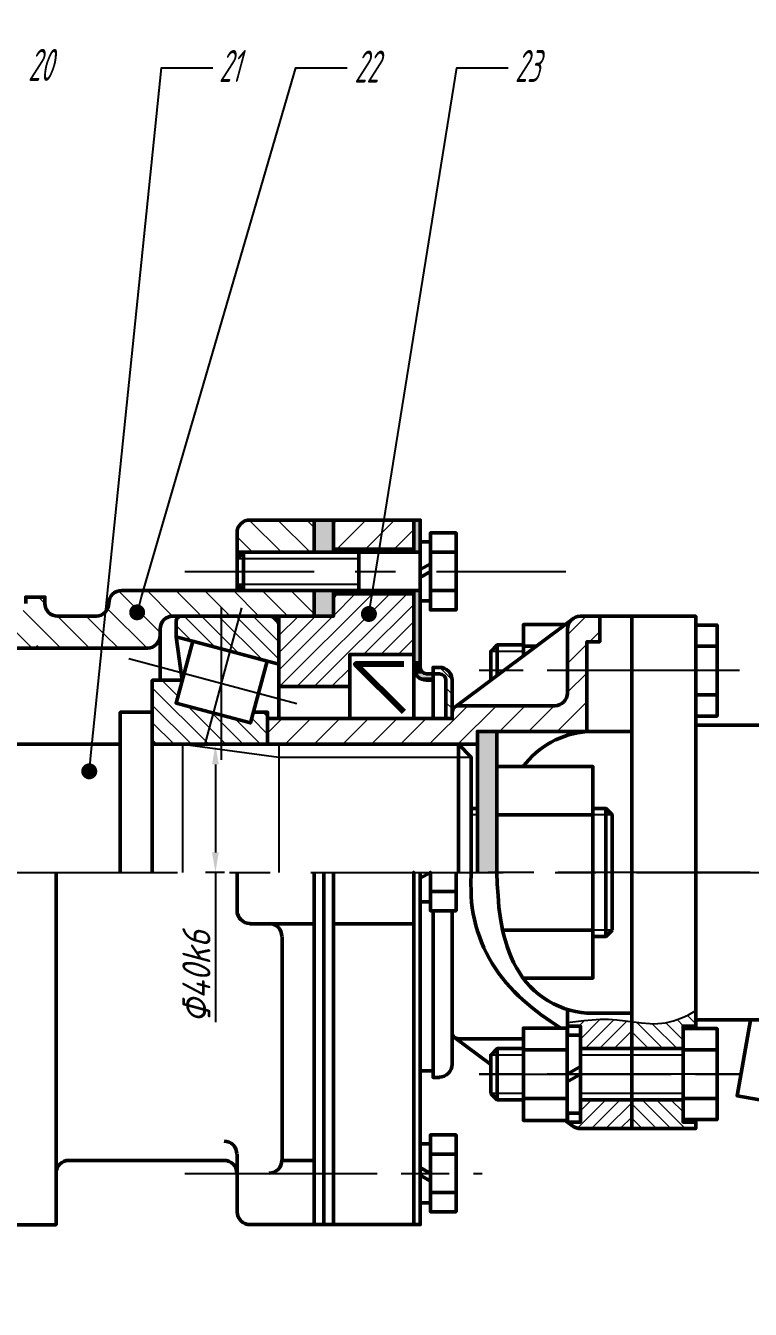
# Model space of a CAD drawing. Header units: millimetres. Extents: x 170 to 1359, y 181 to 1022.
# Drawn here: x 788.1 to 878.5, y 748.5 to 908.8 of the extents above; entities that cross this region are included whole.
import ezdxf

# ---------------------------------------------------------------- set-up
doc = ezdxf.new("R2010")
doc.units = ezdxf.units.MM
doc.linetypes.add('ACAD_ISO08W100', pattern=[36, 24, -3, 6, -3])
doc.layers.get('Defpoints').update_dxf_attribs({"lineweight": 35})
for name, color, linetype, lineweight in [('中心线', 1, 'ACAD_ISO08W100', 35), ('剖面线', 6, 'Continuous', 35), ('尺寸', 4, 'Continuous', 25), ('粗实线', 7, 'Continuous', 50), ('细实线', 7, 'Continuous', 20)]:
    doc.layers.add(name, color=color, linetype=linetype, lineweight=lineweight)
doc.layers.add('尺寸标注', color=4, linetype='Continuous')
doc.styles.get("Standard").update_dxf_attribs({"font": 'arial.ttf'})
doc.styles.add('工程字', font='gbenor.shx', dxfattribs={"width": 0.65, "oblique": 15, "height": 5, "bigfont": 'gbcbig.shx'})
doc.styles.add('工程字-35', font='gbeitc.shx', dxfattribs={"height": 3.5, "bigfont": 'gbcbig.shx'})
doc.dimstyles.new('ISO-25', dxfattribs={"dimtxt": 2.5, "dimasz": 2.5, "dimexe": 1.25, "dimexo": 0.625, "dimtad": 1, "dimtxsty": 'Standard', "dimcen": 2.5, "dimadec": 0, "dimazin": 0, "dimtfac": 1, "dimtmove": 0, "dimatfit": 3, "dimfxl": 1, "dimarcsym": 0})
pattern_1 = [(135, (-1791.813, 96.2428), (-1.7960512, -1.7960512), [])]
pattern_2 = [(45, (-1791.813, 96.2428), (-1.7960512, 1.7960512), [])]
pattern_3 = [(135, (-1791.8129, 96.2428), (-1.0776307, -1.0776307), [])]
pattern_4 = [(135, (-1791.8129, 96.2428), (-0.8980256, -0.8980256), [])]
pattern_5 = [(45, (-1791.8129, 96.2428), (-0.8980256, 0.8980256), [])]

# ---------------------------------------------------------------- blocks, each defined once
blk = doc.blocks.new('*D18')
at = {"layer": 'Defpoints', "color": 0, "transparency": 16777216}
for p in [(811.75, 819.08), (813.5, 819.08), (813.5, 803.08)]:
    blk.add_point(p, dxfattribs=at)
at = {"layer": '尺寸', "color": 0, "lineweight": -2, "transparency": 16777216}
for p, q in [((812.88, 819.08), (810.5, 819.08)), ((811.75, 816.58), (811.75, 805.58)), ((812.88, 803.08), (810.5, 803.08)), ((811.75, 803.08), (811.75, 784.38))]:
    blk.add_line(p, q, dxfattribs=at)
at = {"layer": '尺寸', "color": 0, "transparency": 16777216}
for points in [[(811.33, 816.58), (812.17, 816.58), (811.75, 819.08)], [(811.33, 805.58), (812.17, 805.58), (811.75, 803.08)]]:
    blk.add_solid(points, dxfattribs=at)
at = {"layer": '尺寸', "color": 0, "lineweight": 20, "transparency": 16777216, "insert": (809.38, 790.03), "char_height": 3.5, "attachment_point": 5, "rotation": 90, "style": '工程字-35'}
blk.add_mtext('Φ40k6', dxfattribs=at)
blk = doc.blocks.new('*D20')
at = {"layer": 'Defpoints', "color": 0, "transparency": 16777216}
for p in [(1244.78, 973.48), (280.07, 859.57), (1244.78, 748.52)]:
    blk.add_point(p, dxfattribs=at)
at = {"layer": '尺寸标注', "color": 0, "lineweight": -2, "transparency": 16777216}
for p, q in [((280.07, 860.19), (280.07, 974.73)), ((1244.78, 749.15), (1244.78, 974.73)), ((282.57, 973.48), (1242.28, 973.48))]:
    blk.add_line(p, q, dxfattribs=at)
at = {"layer": '尺寸标注', "color": 0, "transparency": 16777216}
for points in [[(282.57, 973.9), (282.57, 973.06), (280.07, 973.48)], [(1242.28, 973.9), (1242.28, 973.06), (1244.78, 973.48)]]:
    blk.add_solid(points, dxfattribs=at)
at = {"layer": '尺寸标注', "color": 0, "lineweight": 20, "transparency": 16777216, "insert": (762.42, 975.86), "char_height": 3.5, "attachment_point": 5, "style": '工程字-35'}
blk.add_mtext('2105', dxfattribs=at)

msp = doc.modelspace()

# ---------------------------------------------------------------- hatches: boundary and pattern name
at = {"layer": '剖面线', "lineweight": 20}
h = msp.add_hatch(dxfattribs=at)
h.set_pattern_fill('ANSI31', color=256, scale=0.8, angle=90)
h.set_pattern_definition(pattern_1)
h.paths.add_polyline_path([(824.068, 847.042), (824.033, 847.077), (816.067, 847.077, 0.4368627), (814.464, 845.474), (814.464, 843.068), (824.068, 843.068)])
h = msp.add_hatch(dxfattribs=at)
h.set_pattern_fill('ANSI31', color=256, scale=0.8)
h.set_pattern_definition(pattern_2)
h.paths.add_polyline_path([(826.474, 847.077), (826.474, 843.469), (832.219, 843.469), (832.799, 847.077)])
h.paths.add_polyline_path([(836.427, 843.469), (836.514, 843.574), (836.514, 847.077), (832.836, 847.077), (832.792, 847.033), (832.219, 843.469)])
h = msp.add_hatch(dxfattribs=at)
h.set_pattern_fill('ANSI31', color=256, scale=0.8, angle=90)
h.set_pattern_definition(pattern_1)
h.paths.add_polyline_path([(738.499, 838.275), (731.266, 838.275), (730.481, 838.275), (721.679, 838.275), (721.679, 835.085), (727.198, 835.085, -0.0144898), (727.265, 835.085), (736.407, 835.085)])
h.paths.add_polyline_path([(747.254, 836.729, 0.413845), (745.681, 838.275), (740.87, 838.275), (738.499, 838.275), (736.407, 835.085), (738.238, 835.085), (739.247, 835.085, -0.4142136), (740.87, 833.481), (740.87, 832.708, 0.4080058), (742.474, 831.076), (756.249, 831.076), (757.378, 837.473), (755.268, 837.473), (755.268, 836.671, -0.382263), (753.664, 835.085), (748.896, 835.085, -0.4190264)])
h.paths.add_polyline_path([(763.463, 835.085), (759.285, 835.085, -0.4110162), (757.674, 836.671), (757.674, 837.468), (757.672, 837.473), (757.378, 837.473), (756.249, 831.076), (762.756, 831.076)])
h.paths.add_polyline_path([(772.873, 835.085), (763.463, 835.085), (762.756, 831.076), (772.873, 831.076)])
h.paths.add_polyline_path([(782.313, 834.919), (782.147, 835.085), (772.873, 835.085), (772.873, 831.076), (782.991, 831.076)])
h.paths.add_polyline_path([(785.535, 835.085), (782.283, 835.085), (782.991, 831.076), (786.243, 831.076)])
h.paths.add_polyline_path([(788.369, 837.473), (788.073, 837.473), (788.073, 836.671, -0.3831156), (786.47, 835.085), (785.535, 835.085), (786.243, 831.076), (789.498, 831.076)])
h.paths.add_polyline_path([(798.059, 835.654, -0.210119), (796.876, 835.085), (792.065, 835.085, -0.4142136), (790.479, 836.658), (790.479, 837.473), (788.369, 837.473), (789.445, 831.377), (789.747, 831.076), (797.589, 831.076)])
h = msp.add_hatch(dxfattribs=at)
h.set_pattern_fill('ANSI31', color=256, scale=0.8, angle=90)
h.set_pattern_definition(pattern_1)
h.paths.add_polyline_path([(824.068, 838.275), (814.464, 838.275), (800.066, 838.275, 0.4213786), (798.451, 836.729, -0.1810283), (798.059, 835.654), (797.589, 831.076), (803.273, 831.076, 0.381781), (804.877, 832.708), (804.877, 833.481, -0.4445687), (806.463, 835.085), (807.509, 835.085), (818.473, 835.085), (824.068, 835.085)])
h = msp.add_hatch(dxfattribs=at)
h.set_pattern_fill('ANSI31', color=256, scale=0.48)
h.set_pattern_definition([(45, (-1791.8129, 96.2428), (-1.0776307, 1.0776307), [])])
h.paths.add_polyline_path([(836.514, 837.874), (826.474, 837.874), (826.474, 835.085), (824.068, 835.085), (819.676, 835.085), (819.676, 826.282), (828.513, 826.282), (828.513, 830.291), (836.514, 830.291)])
h = msp.add_hatch(dxfattribs=at)
h.set_pattern_fill('ANSI31', color=256, scale=0.48, angle=90)
h.set_pattern_definition(pattern_3)
h.paths.add_polyline_path([(812.459, 835.085), (807.509, 835.085), (807.474, 835.085, 0.4233112), (806.864, 834.44), (806.864, 832.505), (812.459, 831.005)])
h.paths.add_polyline_path([(814.728, 835.085), (812.459, 835.085), (812.459, 831.005), (813.555, 830.711)])
h.paths.add_polyline_path([(819.676, 833.891, 0.4142136), (818.482, 835.085), (814.728, 835.085), (813.555, 830.711), (819.676, 829.071)])
h = msp.add_hatch(dxfattribs=at)
h.set_pattern_fill('ANSI31', color=256, scale=0.8)
h.set_pattern_definition(pattern_2)
h.paths.add_polyline_path([(844.462, 820.687), (856.42, 820.687), (858.111, 820.687), (858.111, 828.287), (855.705, 828.287), (855.705, 825.48, -0.3928049), (854.119, 823.894), (842.109, 823.894, 0.4174182), (841.307, 823.071), (841.307, 822.29), (840.523, 822.29), (818.264, 822.29), (818.264, 819.083), (819.676, 819.083), (842.074, 819.083), (844.358, 819.083), (844.462, 819.188)])
h.paths.add_polyline_path([(858.111, 831.895), (859.714, 831.895), (859.714, 835.085), (857.309, 835.085, 0.1384447), (856.468, 834.844), (856.24, 834.673, 0.2139727), (855.705, 833.469), (855.705, 833.167), (855.705, 828.287), (858.111, 828.287)])
h = msp.add_hatch(dxfattribs=at)
h.set_pattern_fill('ANSI31', color=256, scale=0.4, angle=90)
h.set_pattern_definition(pattern_4)
h.paths.add_polyline_path([(839.721, 828.688), (838.919, 828.688), (838.919, 827.886), (839.709, 827.886, -0.4142136), (840.523, 827.084), (840.523, 822.29), (841.307, 822.29), (841.307, 827.084, 0.4196678)])
h = msp.add_hatch(dxfattribs=at)
h.set_pattern_fill('ANSI31', color=256, scale=0.48, angle=90)
h.set_pattern_definition(pattern_3)
h.paths.add_polyline_path([(811.484, 822.987), (811.483, 822.988), (806.846, 824.225), (807.613, 827.084), (803.866, 827.084), (803.866, 819.083), (810.437, 819.083)])
h.paths.add_polyline_path([(812.459, 822.727), (811.484, 822.987), (810.437, 819.083), (812.459, 819.083)])
h.paths.add_polyline_path([(818.264, 823.092), (816.48, 823.092), (816.12, 821.75), (812.459, 822.727), (812.459, 819.083), (812.79, 819.083), (818.264, 819.083)])
h = msp.add_hatch(dxfattribs=at)
h.set_pattern_fill('ANSI31', color=256, scale=0.4, angle=90)
h.set_pattern_definition(pattern_4)
h.paths.add_polyline_path([(870.121, 783.89), (871.707, 783.89), (871.707, 785.825), (870.783, 785.319), (870.33, 785.093), (869.859, 784.901), (869.389, 784.709), (868.918, 784.552), (868.43, 784.413), (867.942, 784.308), (867.454, 784.239), (866.966, 784.204), (866.46, 784.186), (865.955, 784.204), (864.944, 784.291), (863.915, 784.413), (863.706, 784.445), (863.706, 781.084), (870.121, 781.084)])
h.paths.add_polyline_path([(870.121, 774.686), (863.706, 774.686), (863.706, 771.096), (871.707, 771.096), (871.707, 771.897), (870.121, 771.897)])
h = msp.add_hatch(dxfattribs=at)
h.set_pattern_fill('ANSI31', color=256, scale=0.4)
h.set_pattern_definition(pattern_5)
h.paths.add_polyline_path([(863.706, 784.445), (862.887, 784.57), (861.841, 784.692), (860.813, 784.744), (859.784, 784.744), (858.773, 784.692), (857.745, 784.605), (855.705, 784.361), (855.705, 783.89), (857.309, 783.89), (857.309, 781.084), (863.706, 781.084)])
h = msp.add_hatch(dxfattribs=at)
h.set_pattern_fill('ANSI31', color=256, scale=0.4)
h.set_pattern_definition(pattern_5)
h.paths.add_polyline_path([(863.706, 774.686), (857.309, 774.686), (857.309, 771.897), (855.702, 771.893), (856.349, 771.41, 0.1597551), (857.326, 771.096), (863.706, 771.096)])
at = {"layer": '尺寸', "transparency": 33554559}
h = msp.add_hatch(color=256, dxfattribs=at)
h.paths.add_polyline_path([(837.333, 828.548), (836.531, 828.548), (837.368, 828.409)], flags=0)
h.paths.add_polyline_path([(836.531, 828.548), (837.368, 828.409), (836.531, 828.409)], flags=0)
h.paths.add_polyline_path([(837.368, 828.409), (836.531, 828.409), (837.368, 828.409)], flags=0)
h.paths.add_polyline_path([(836.531, 828.409), (837.368, 828.409), (837.368, 828.409)], flags=0)

# ---------------------------------------------------------------- linework, layer by layer
at = {"layer": '中心线', "lineweight": 25}
for points in [[(807.944, 840.68), (824.086, 840.68)], [(829.175, 840.68), (834.248, 840.68)], [(839.338, 840.68), (855.479, 840.68)], [(815.004, 836.113), (810.437, 819.083)], [(812.459, 836.2), (812.459, 817.131)], [(821.907, 824.138), (800.937, 829.751)], [(877.163, 828.287), (844.654, 828.287)], [(783.036, 803.081), (808.433, 803.081)], [(813.505, 803.081), (818.577, 803.081)], [(823.667, 803.081), (849.064, 803.081)], [(878.505, 803.081), (845.805, 803.081)], [(854.137, 803.081), (859.226, 803.081)], [(864.299, 803.081), (893.635, 803.081)], [(807.944, 765.5), (845.055, 765.5)]]:
    msp.add_lwpolyline(points, dxfattribs=at)
msp.add_lwpolyline([(844.654, 777.894), (877.163, 777.894)], close=True, dxfattribs=at)
at = {"layer": '剖面线', "lineweight": 25}
for points in [[(832.792, 847.033), (832.836, 847.077)], [(804.912, 833.865), (804.893, 833.883)], [(814.22, 833.185), (814.219, 833.185)], [(789.747, 831.076), (789.445, 831.377)], [(803.953, 831.232), (803.924, 831.261)], [(809.008, 831.93), (809.007, 831.931)], [(811.936, 831.145), (811.936, 831.145)], [(813.766, 831.494), (813.766, 831.495)], [(817.828, 829.559), (817.818, 829.569)], [(840.07, 827.799), (840.06, 827.808)], [(841.15, 827.816), (841.129, 827.837)], [(811.484, 822.987), (811.483, 822.988)], [(816.312, 822.465), (816.311, 822.465)], [(814.431, 822.201), (814.429, 822.203)], [(810.577, 819.589), (810.574, 819.592)], [(862.013, 784.672), (862.015, 784.674)], [(863.613, 784.459), (863.619, 784.465)]]:
    msp.add_lwpolyline(points, dxfattribs=at)
at = {"layer": '尺寸', "lineweight": 25}
for points in [[(796.109, 816.695), (796.213, 817.689), (805.034, 903.554), (811.431, 903.554)], [(802.262, 836.514), (802.541, 837.49), (821.802, 903.554), (828.199, 903.554)], [(831.075, 836.34), (831.232, 837.333), (841.883, 903.554), (848.28, 903.554)], [(824.068, 847.042), (824.033, 847.077)], [(836.427, 843.469), (836.514, 843.574)], [(844.358, 819.083), (844.462, 819.188)], [(807.666, 803.081), (807.666, 819.083), (819.676, 817.479), (843.661, 817.479)], [(819.676, 819.083), (819.676, 817.479), (819.676, 803.081)], [(844.462, 810.28), (843.661, 810.28)]]:
    msp.add_lwpolyline(points, dxfattribs=at)
at = {"layer": '尺寸', "lineweight": 0, "transparency": 33554559}
for points in [[(826.474, 847.077), (824.068, 847.077), (826.474, 843.068)], [(824.068, 847.077), (826.474, 843.068), (824.068, 843.068)], [(837.316, 847.077), (836.514, 847.077), (837.316, 843.068)], [(836.514, 847.077), (837.316, 843.068), (836.514, 843.068)], [(826.474, 838.275), (824.068, 838.275), (826.474, 835.085)], [(824.068, 838.275), (826.474, 835.085), (824.068, 835.085)], [(837.316, 838.275), (836.514, 838.275), (837.316, 829.489)], [(836.514, 838.275), (837.316, 829.489), (836.514, 829.489)], [(801.024, 835.834), (800.99, 835.59), (801.983, 835.555)], [(800.99, 835.59), (801.983, 835.555), (801.007, 835.329)], [(801.983, 835.555), (801.007, 835.329), (801.112, 835.085)], [(801.983, 835.555), (801.129, 836.078), (801.024, 835.834)], [(801.112, 835.085), (801.251, 834.876), (801.983, 835.555)], [(801.286, 836.287), (801.983, 835.555), (801.129, 836.078)], [(801.251, 834.876), (801.983, 835.555), (801.46, 834.701)], [(801.495, 836.444), (801.286, 836.287), (801.983, 835.555)], [(801.983, 835.555), (801.46, 834.701), (801.704, 834.597)], [(801.983, 835.555), (801.739, 836.532), (801.495, 836.444)], [(801.704, 834.597), (801.966, 834.562), (801.983, 835.555)], [(802.001, 836.566), (801.983, 835.555), (801.739, 836.532)], [(801.966, 834.562), (801.983, 835.555), (802.227, 834.597)], [(802.262, 836.514), (802.001, 836.566), (801.983, 835.555)], [(801.983, 835.555), (802.506, 836.409), (802.262, 836.514)], [(802.698, 836.253), (801.983, 835.555), (802.506, 836.409)], [(802.855, 836.043), (802.698, 836.253), (801.983, 835.555)], [(801.983, 835.555), (802.959, 835.799), (802.855, 836.043)], [(802.977, 835.538), (801.983, 835.555), (802.959, 835.799)], [(801.983, 835.555), (802.227, 834.597), (802.471, 834.684)], [(802.471, 834.684), (802.68, 834.841), (801.983, 835.555)], [(802.68, 834.841), (801.983, 835.555), (802.837, 835.05)], [(801.983, 835.555), (802.837, 835.05), (802.942, 835.276)], [(802.942, 835.276), (802.977, 835.538), (801.983, 835.555)], [(829.925, 835.521), (829.908, 835.259), (830.919, 835.364)], [(829.908, 835.259), (830.919, 835.364), (829.977, 834.998)], [(830.919, 835.364), (829.995, 835.765), (829.925, 835.521)], [(830.919, 835.364), (829.977, 834.998), (830.099, 834.771)], [(830.134, 835.991), (830.919, 835.364), (829.995, 835.765)], [(830.099, 834.771), (830.274, 834.579), (830.919, 835.364)], [(830.326, 836.165), (830.134, 835.991), (830.919, 835.364)], [(830.274, 834.579), (830.919, 835.364), (830.5, 834.44)], [(830.919, 835.364), (830.552, 836.287), (830.326, 836.165)], [(830.919, 835.364), (830.5, 834.44), (830.744, 834.37)], [(830.814, 836.357), (830.919, 835.364), (830.552, 836.287)], [(830.744, 834.37), (831.006, 834.37), (830.919, 835.364)], [(831.075, 836.34), (830.814, 836.357), (830.919, 835.364)], [(830.919, 835.364), (831.319, 836.27), (831.075, 836.34)], [(831.546, 836.131), (830.919, 835.364), (831.319, 836.27)], [(831.72, 835.939), (831.546, 836.131), (830.919, 835.364)], [(830.919, 835.364), (831.842, 835.712), (831.72, 835.939)], [(831.912, 835.468), (830.919, 835.364), (831.842, 835.712)], [(831.895, 835.207), (831.912, 835.468), (830.919, 835.364)], [(831.006, 834.37), (830.919, 835.364), (831.267, 834.422)], [(830.919, 835.364), (831.267, 834.422), (831.494, 834.544)], [(831.494, 834.544), (831.685, 834.719), (830.919, 835.364)], [(831.685, 834.719), (830.919, 835.364), (831.825, 834.945)], [(830.919, 835.364), (831.825, 834.945), (831.895, 835.207)], [(837.316, 829.489), (836.514, 829.489), (837.316, 828.688)], [(836.514, 829.489), (837.316, 828.688), (836.514, 828.688)], [(837.316, 828.688), (836.514, 828.688), (837.333, 828.548)], [(836.514, 828.688), (837.333, 828.548), (836.531, 828.548)], [(837.368, 828.409), (836.531, 828.409), (837.42, 828.287)], [(836.531, 828.409), (837.42, 828.287), (836.566, 828.287)], [(837.42, 828.287), (836.566, 828.287), (837.507, 828.165)], [(836.566, 828.287), (837.507, 828.165), (836.601, 828.165)], [(837.507, 828.165), (836.601, 828.165), (837.542, 828.147)], [(836.601, 828.165), (837.542, 828.147), (836.618, 828.147)], [(837.542, 828.147), (836.618, 828.147), (837.595, 828.077)], [(836.618, 828.147), (837.595, 828.077), (836.636, 828.077)], [(837.595, 828.077), (836.636, 828.077), (837.717, 827.99)], [(836.636, 828.077), (837.717, 827.99), (836.671, 827.99)], [(837.717, 827.99), (836.671, 827.99), (837.839, 827.938)], [(836.671, 827.99), (837.839, 827.938), (836.706, 827.938)], [(837.839, 827.938), (836.706, 827.938), (837.978, 827.903)], [(836.706, 827.938), (837.978, 827.903), (836.723, 827.903)], [(837.978, 827.903), (836.723, 827.903), (838.118, 827.886)], [(836.723, 827.903), (838.118, 827.886), (836.723, 827.886)], [(838.919, 827.886), (836.723, 827.886), (838.919, 827.659)], [(836.723, 827.886), (838.919, 827.659), (836.897, 827.659)], [(838.919, 827.659), (836.897, 827.659), (838.919, 827.467)], [(836.897, 827.659), (838.919, 827.467), (837.089, 827.467)], [(838.919, 827.467), (837.089, 827.467), (838.919, 827.293)], [(837.089, 827.467), (838.919, 827.293), (837.316, 827.293)], [(838.919, 827.293), (837.316, 827.293), (838.919, 827.189)], [(837.316, 827.293), (838.919, 827.189), (837.56, 827.189)], [(838.919, 827.189), (837.56, 827.189), (838.919, 827.119)], [(837.56, 827.189), (838.919, 827.119), (837.839, 827.119)], [(838.919, 827.119), (837.839, 827.119), (838.919, 827.084)], [(837.839, 827.119), (838.919, 827.084), (838.118, 827.084)], [(846.868, 820.687), (844.462, 820.687), (846.868, 816.294)], [(844.462, 820.687), (846.868, 816.294), (844.462, 816.294)], [(796.004, 815.702), (795.063, 816.068), (795.011, 815.806)], [(795.202, 816.294), (796.004, 815.702), (795.063, 816.068)], [(795.377, 816.486), (795.202, 816.294), (796.004, 815.702)], [(796.004, 815.702), (795.603, 816.625), (795.377, 816.486)], [(795.847, 816.695), (796.004, 815.702), (795.603, 816.625)], [(796.109, 816.695), (795.847, 816.695), (796.004, 815.702)], [(796.004, 815.702), (796.353, 816.643), (796.109, 816.695)], [(796.597, 816.521), (796.004, 815.702), (796.353, 816.643)], [(796.789, 816.346), (796.597, 816.521), (796.004, 815.702)], [(796.004, 815.702), (796.911, 816.12), (796.789, 816.346)], [(796.998, 815.858), (796.004, 815.702), (796.911, 816.12)], [(846.868, 816.294), (844.462, 816.294), (846.868, 811.082)], [(844.462, 816.294), (846.868, 811.082), (844.462, 811.082)], [(795.011, 815.806), (795.011, 815.545), (796.004, 815.702)], [(795.011, 815.545), (796.004, 815.702), (795.098, 815.301)], [(796.004, 815.702), (795.098, 815.301), (795.237, 815.074)], [(795.237, 815.074), (795.412, 814.9), (796.004, 815.702)], [(795.412, 814.9), (796.004, 815.702), (795.656, 814.778)], [(796.004, 815.702), (795.656, 814.778), (795.9, 814.708)], [(795.9, 814.708), (796.161, 814.725), (796.004, 815.702)], [(796.998, 815.597), (796.998, 815.858), (796.004, 815.702)], [(796.161, 814.725), (796.004, 815.702), (796.405, 814.795)], [(796.004, 815.702), (796.405, 814.795), (796.632, 814.935)], [(796.632, 814.935), (796.824, 815.126), (796.004, 815.702)], [(796.824, 815.126), (796.004, 815.702), (796.946, 815.353)], [(796.004, 815.702), (796.946, 815.353), (796.998, 815.597)], [(846.868, 811.082), (844.462, 811.082), (846.868, 803.081)], [(844.462, 811.082), (846.868, 803.081), (844.462, 803.081)]]:
    msp.add_solid(points, dxfattribs=at)
at = {"layer": '粗实线', "lineweight": 50}
for points in [[(815.266, 843.068), (837.316, 843.068), (837.316, 847.077), (836.514, 847.077), (836.514, 843.068)], [(836.514, 847.077), (816.067, 847.077)], [(824.068, 843.068), (824.068, 847.077)], [(826.474, 843.068), (826.474, 847.077)], [(837.316, 828.688), (837.316, 838.275), (814.464, 838.275), (814.464, 840.68), (814.464, 845.474)], [(837.316, 841.447), (837.316, 837.002), (838.588, 837.002), (838.588, 840.68), (838.588, 845.474), (841.795, 845.474), (841.795, 835.869), (838.588, 835.869), (838.588, 840.68), (837.316, 839.931)], [(826.474, 843.469), (836.514, 843.469)], [(837.316, 839.913), (837.316, 844.358), (838.588, 844.358)], [(815.266, 838.275), (815.266, 843.068), (814.464, 842.284)], [(814.464, 843.068), (829.663, 843.068), (829.663, 838.275)], [(837.316, 840.907), (838.588, 841.639)], [(841.795, 843.068), (838.588, 843.068)], [(804.877, 838.275), (800.066, 838.275), (814.464, 838.275), (815.266, 838.275), (814.464, 839.076)], [(838.588, 838.275), (841.795, 838.275), (841.795, 835.869), (841.795, 838.92)], [(790.479, 836.671), (790.479, 837.473), (788.073, 837.473), (788.073, 836.671)], [(806.463, 835.085), (807.509, 835.085), (818.473, 835.085), (826.474, 835.085), (826.474, 838.275), (826.474, 837.874), (836.514, 837.874)], [(826.474, 835.085), (824.068, 835.085), (824.068, 838.275)], [(836.514, 829.489), (836.514, 838.275)], [(806.864, 834.44), (806.864, 832.505), (819.676, 829.071)], [(863.706, 835.085), (863.706, 820.687), (856.42, 820.687), (844.462, 820.687), (844.462, 819.083), (842.074, 819.083), (819.676, 819.083)], [(828.513, 830.291), (828.513, 826.282), (819.676, 826.282), (819.676, 835.085)], [(819.676, 822.29), (819.676, 833.882), (819.676, 831.076)], [(856.468, 834.844), (841.631, 823.733)], [(871.707, 823.092), (871.707, 835.085), (863.706, 835.085), (857.309, 835.085), (863.706, 835.085), (857.309, 835.085), (859.714, 835.085), (859.714, 831.895), (858.111, 831.895), (858.111, 820.687), (856.96, 820.512), (856.403, 820.39), (855.827, 820.251), (855.27, 820.077), (854.729, 819.85), (854.189, 819.623), (853.666, 819.345), (853.16, 819.048), (852.655, 818.734), (852.184, 818.386), (851.731, 818.002), (851.295, 817.601), (850.894, 817.183), (850.511, 816.747), (850.162, 816.294)], [(850.197, 830.152), (850.197, 834.039), (855.394, 834.039)], [(871.707, 833.969), (871.707, 835.085), (867.715, 835.085), (863.706, 835.085), (863.706, 831.494), (863.706, 771.096), (871.707, 771.096), (871.707, 772.211)], [(912.617, 821.489), (871.707, 821.489), (871.707, 822.604), (874.356, 822.604), (874.356, 833.969), (871.707, 833.969), (871.707, 822.604)], [(806.864, 832.505), (807.613, 827.084), (803.866, 827.084), (803.866, 819.083), (818.665, 819.083)], [(804.877, 833.481), (804.877, 832.679), (804.877, 827.084)], [(855.705, 833.167), (855.705, 833.481), (855.705, 825.48)], [(742.474, 831.076), (772.873, 831.076), (803.273, 831.076)], [(846.92, 827.694), (846.92, 828.287), (846.92, 831.494), (846.118, 830.692), (846.118, 827.084)], [(846.92, 831.494), (850.11, 831.494), (850.197, 831.494)], [(851.766, 831.32), (850.197, 831.32)], [(874.356, 828.287), (874.356, 831.32), (871.707, 831.32)], [(836.514, 822.29), (836.514, 830.291), (828.513, 830.291), (828.513, 822.29)], [(839.721, 828.688), (838.919, 828.688), (838.919, 822.29), (838.919, 827.886), (838.118, 827.886)], [(838.919, 828.688), (838.919, 827.886), (839.721, 827.886)], [(871.707, 825.254), (874.356, 825.254), (874.356, 828.287), (874.356, 825.079)], [(838.118, 827.084), (838.919, 827.084)], [(840.523, 827.084), (840.523, 822.29), (841.307, 822.29), (841.307, 827.084)], [(807.666, 819.083), (819.676, 819.083), (803.866, 819.083), (803.866, 823.092), (799.874, 823.092), (799.874, 803.081)], [(803.866, 823.092), (803.866, 803.081)], [(818.264, 819.083), (818.264, 823.092), (816.468, 823.092)], [(841.307, 823.092), (841.307, 822.29), (818.264, 822.29)], [(854.119, 823.894), (842.109, 823.894)], [(871.707, 822.29), (871.707, 783.576)], [(842.074, 803.081), (842.074, 819.083), (843.661, 817.479), (843.661, 803.081), (843.661, 811.082), (844.462, 811.082), (844.462, 820.687), (846.868, 820.687), (846.868, 803.081), (846.868, 816.294), (858.86, 816.294), (858.86, 803.081), (858.86, 789.886), (850.162, 789.886)], [(745.873, 819.083), (772.873, 819.083), (799.874, 819.083)], [(858.86, 816.294), (858.86, 810.28), (846.868, 810.28)], [(844.462, 811.082), (844.462, 803.081)], [(858.86, 811.082), (860.464, 811.082)], [(791.873, 803.081), (791.873, 759.086), (787.864, 759.086), (784.674, 759.086)], [(814.464, 798.288), (814.464, 803.081)], [(837.316, 803.081), (837.316, 759.103), (836.514, 759.103), (816.067, 759.103)], [(824.068, 803.081), (824.068, 759.103)], [(825.271, 803.081), (825.271, 759.103)], [(826.474, 796.684), (836.514, 796.684), (836.514, 803.081), (836.514, 759.103)], [(826.474, 803.081), (826.474, 759.103)], [(837.316, 802.349), (838.588, 803.081), (838.588, 798.288), (841.795, 798.288), (841.795, 803.081)], [(843.661, 803.081), (843.643, 801.6), (843.661, 800.868), (843.678, 800.118), (843.73, 799.386), (843.817, 798.654), (843.922, 797.922), (844.079, 797.19), (844.253, 796.475), (844.462, 795.76), (844.706, 795.063), (844.968, 794.366), (845.264, 793.686), (845.578, 793.006), (845.927, 792.361), (846.31, 791.716), (846.711, 791.089), (847.129, 790.479), (847.583, 789.886), (848.036, 789.311), (848.524, 788.753), (849.047, 788.213), (849.57, 787.69), (850.11, 787.184), (850.668, 786.696), (851.243, 786.208), (851.818, 785.755), (852.411, 785.319), (853.631, 784.465), (854.869, 783.646)], [(863.706, 771.096), (857.309, 771.096), (863.706, 771.096), (863.706, 785.494), (858.111, 785.494), (857.396, 785.598), (856.681, 785.72), (855.984, 785.895), (855.287, 786.104), (854.607, 786.365), (853.945, 786.679), (853.3, 787.028), (852.69, 787.428), (852.097, 787.864), (851.539, 788.335), (851.034, 788.858), (850.546, 789.398), (850.093, 789.956), (849.692, 790.566), (849.326, 791.176), (848.977, 791.821), (848.681, 792.483), (848.402, 793.146), (848.158, 793.826), (847.949, 794.523), (847.757, 795.203), (847.583, 795.917), (847.443, 796.615), (847.321, 797.329), (847.147, 798.759), (847.025, 800.188), (846.938, 801.635), (846.868, 803.081)], [(841.795, 800.693), (838.588, 800.693)], [(837.316, 799.404), (838.588, 799.404)], [(839.721, 777.493), (838.919, 777.493), (838.919, 798.288)], [(841.307, 798.288), (841.307, 779.863)], [(824.068, 796.684), (816.067, 796.684), (818.473, 796.684)], [(858.86, 795.882), (847.6, 795.882)], [(820.076, 795.081), (820.076, 767.104), (824.068, 767.104)], [(858.86, 795.081), (860.464, 795.081)], [(857.309, 777.894), (857.309, 773.013), (855.636, 773.013), (855.636, 772.124), (850.197, 772.124), (850.197, 783.646), (855.636, 783.646), (855.636, 777.894), (855.636, 782.774), (855.705, 782.774), (855.705, 785.964)], [(912.617, 784.692), (871.707, 784.692)], [(883.909, 773.954), (910.683, 769.231), (909.759, 768.568), (897.156, 770.799), (884.554, 773.013), (883.909, 773.954), (876.867, 775.192), (878.54, 784.64)], [(841.307, 783.89), (841.307, 779.096)], [(846.118, 779.096), (841.604, 782.461)], [(855.636, 776.918), (857.309, 777.894), (857.309, 782.774), (855.636, 782.774)], [(870.121, 781.084), (857.309, 781.084), (857.309, 783.89), (855.705, 783.89)], [(871.707, 771.897), (870.121, 771.897), (870.121, 783.89), (871.707, 783.89)], [(870.121, 783.576), (874.356, 783.576), (874.356, 772.211), (870.121, 772.211)], [(850.197, 782.286), (842.109, 782.286)], [(846.92, 781.084), (850.197, 781.084)], [(855.636, 780.927), (850.197, 780.927)], [(870.121, 780.927), (874.356, 780.927), (874.356, 777.894), (874.356, 781.084)], [(838.919, 778.295), (837.316, 778.295)], [(855.705, 773.013), (855.636, 773.013), (855.636, 777.894), (857.309, 778.852)], [(874.356, 777.894), (874.356, 774.843), (870.121, 774.843)], [(846.92, 774.686), (850.11, 774.686), (850.197, 774.686)], [(855.636, 774.843), (850.197, 774.843)], [(855.705, 772.682), (855.705, 773.013), (855.702, 771.893), (857.309, 771.897), (857.309, 774.686), (870.121, 774.686)], [(856.35, 771.409), (855.392, 772.124)], [(837.316, 769.178), (838.588, 769.178), (838.588, 765.5), (838.588, 760.707), (841.795, 760.707), (841.795, 770.294), (838.588, 770.294), (838.588, 765.5), (837.316, 766.232)], [(838.588, 767.906), (841.795, 767.906), (841.795, 770.294), (841.795, 767.261)], [(814.464, 767.906), (814.464, 765.5), (814.464, 760.707)], [(812.86, 767.104), (793.477, 767.104)], [(814.464, 765.5), (814.464, 765.5)], [(837.316, 765.274), (838.588, 764.524)], [(841.795, 763.095), (838.588, 763.095)], [(837.316, 761.822), (838.588, 761.822)]]:
    msp.add_lwpolyline(points, dxfattribs=at)
msp.add_lwpolyline([(800.066, 838.275, 0.4267991), (798.451, 836.7, -0.4014965), (796.876, 835.085)], format="xyb", dxfattribs=at)
for points in [[(792.065, 835.085), (796.876, 835.085)], [(818.193, 829.468), (808.918, 831.954), (806.846, 824.225), (816.12, 821.75)], [(861.266, 795.882), (860.464, 795.081), (860.464, 803.081), (860.464, 811.082), (861.266, 810.28), (861.266, 803.081)], [(846.118, 775.488), (846.118, 780.282), (846.92, 781.084), (846.92, 777.894), (846.92, 774.686)]]:
    msp.add_lwpolyline(points, close=True, dxfattribs=at)
at = {"layer": '粗实线', "lineweight": 80}
msp.add_lwpolyline([(835.259, 829.088), (829.28, 829.088), (835.259, 823.127)], dxfattribs=at)
at = {"layer": '粗实线', "lineweight": 50}
for centre, radius, start, end in [((816.008, 845.533), 1.546, 87.80255, 182.19745), ((792.058, 836.664), 1.58, 179.7573, 270.2427), ((806.393, 833.567), 1.519, 87.37622, 183.24995), ((807.482, 834.466), 0.618, 89.31705, 182.45688), ((818.482, 833.891), 1.194, 0, 90), ((857.315, 833.475), 1.61, 90.21931, 179.78069), ((803.162, 832.789), 1.717, 273.718, 357.30163), ((838.123, 828.692), 1.608, 180.49328, 269.80955), ((838.124, 828.694), 0.808, 180.43693, 269.56307), ((839.727, 827.107), 1.58, 359.15447, 90.21936), ((839.715, 827.078), 0.808, 0.43693, 89.56307), ((854.058, 825.541), 1.648, 272.10971, 357.89029), ((842.115, 823.086), 0.808, 90.44267, 178.93116), ((816.048, 798.315), 1.595, 179.99996, 270.00004), ((818.454, 795.108), 1.595, 0, 90.00004), ((842.091, 783.115), 0.793, 179.99993, 270.00007), ((839.703, 779.123), 1.595, 269.99996, 359.99996), ((857.318, 772.743), 1.648, 233.9905, 269.70311), ((812.841, 767.932), 1.595, 0, 90.00004), ((793.457, 765.526), 1.595, 89.99996, 180.00004), ((812.841, 765.526), 1.595, 0, 90.00004), ((818.454, 767.13), 1.595, 269.99996, 359.99996), ((816.073, 760.713), 1.61, 180.21943, 269.78057)]:
    msp.add_arc(centre, radius, start, end, dxfattribs=at)
at = {"layer": '细实线', "lineweight": 25}
for points in [[(814.464, 842.284), (829.663, 842.284)], [(814.464, 839.076), (829.663, 839.076)], [(850.197, 830.692), (846.118, 830.692)], [(861.266, 810.28), (858.86, 810.28)], [(861.266, 795.882), (858.86, 795.882)], [(855.705, 784.361), (857.745, 784.605), (858.773, 784.692), (859.784, 784.744), (860.813, 784.744), (861.841, 784.692), (862.887, 784.57), (863.915, 784.413), (864.944, 784.291), (865.955, 784.204), (866.46, 784.186), (866.966, 784.204), (867.454, 784.239), (867.942, 784.308), (868.43, 784.413), (868.918, 784.552), (869.389, 784.709), (869.859, 784.901), (870.33, 785.093), (870.783, 785.319), (871.707, 785.825)], [(850.197, 780.282), (846.118, 780.282)], [(870.121, 780.282), (857.309, 780.282)], [(850.197, 775.488), (846.118, 775.488)], [(870.121, 775.488), (857.309, 775.488)]]:
    msp.add_lwpolyline(points, dxfattribs=at)

# ---------------------------------------------------------------- texts
at = {"layer": '尺寸标注', "lineweight": 20, "char_height": 4, "attachment_point": 1, "style": '工程字'}
for s, insert in [('20', (788.356, 905.933)), ('21', (812.193, 905.793)), ('23', (849.127, 905.793)), ('22', (829.092, 905.721))]:
    msp.add_mtext_dynamic_manual_height_columns(s, width=4.6424, gutter_width=10, heights=[0], dxfattribs=dict(at, insert=insert))

# ---------------------------------------------------------------- dimensions: what is measured, and where the dimension line sits
at = {"layer": '尺寸', "lineweight": 20}
dim = msp.add_linear_dim(base=(811.751, 819.083), p1=(813.505, 803.081), p2=(813.505, 819.083), angle=90, text='Φ40k6', dimstyle='ISO-25', override={"dimtxsty": '工程字-35'}, dxfattribs=at)
dim.commit()
dim.dimension.update_dxf_attribs({"geometry": '*D18', "text_midpoint": (811.751, 790.031), "dimtype": 160})
at = {"layer": '尺寸标注', "lineweight": 20}
dim = msp.add_linear_dim(base=(1244.776, 973.481), p1=(280.07, 859.567), p2=(1244.776, 748.523), text='2105', dimstyle='ISO-25', override={"dimtxsty": '工程字-35'}, dxfattribs=at)
dim.commit()
dim.dimension.update_dxf_attribs({"geometry": '*D20', "text_midpoint": (762.423, 975.856)})

doc.saveas('drawing.dxf')
